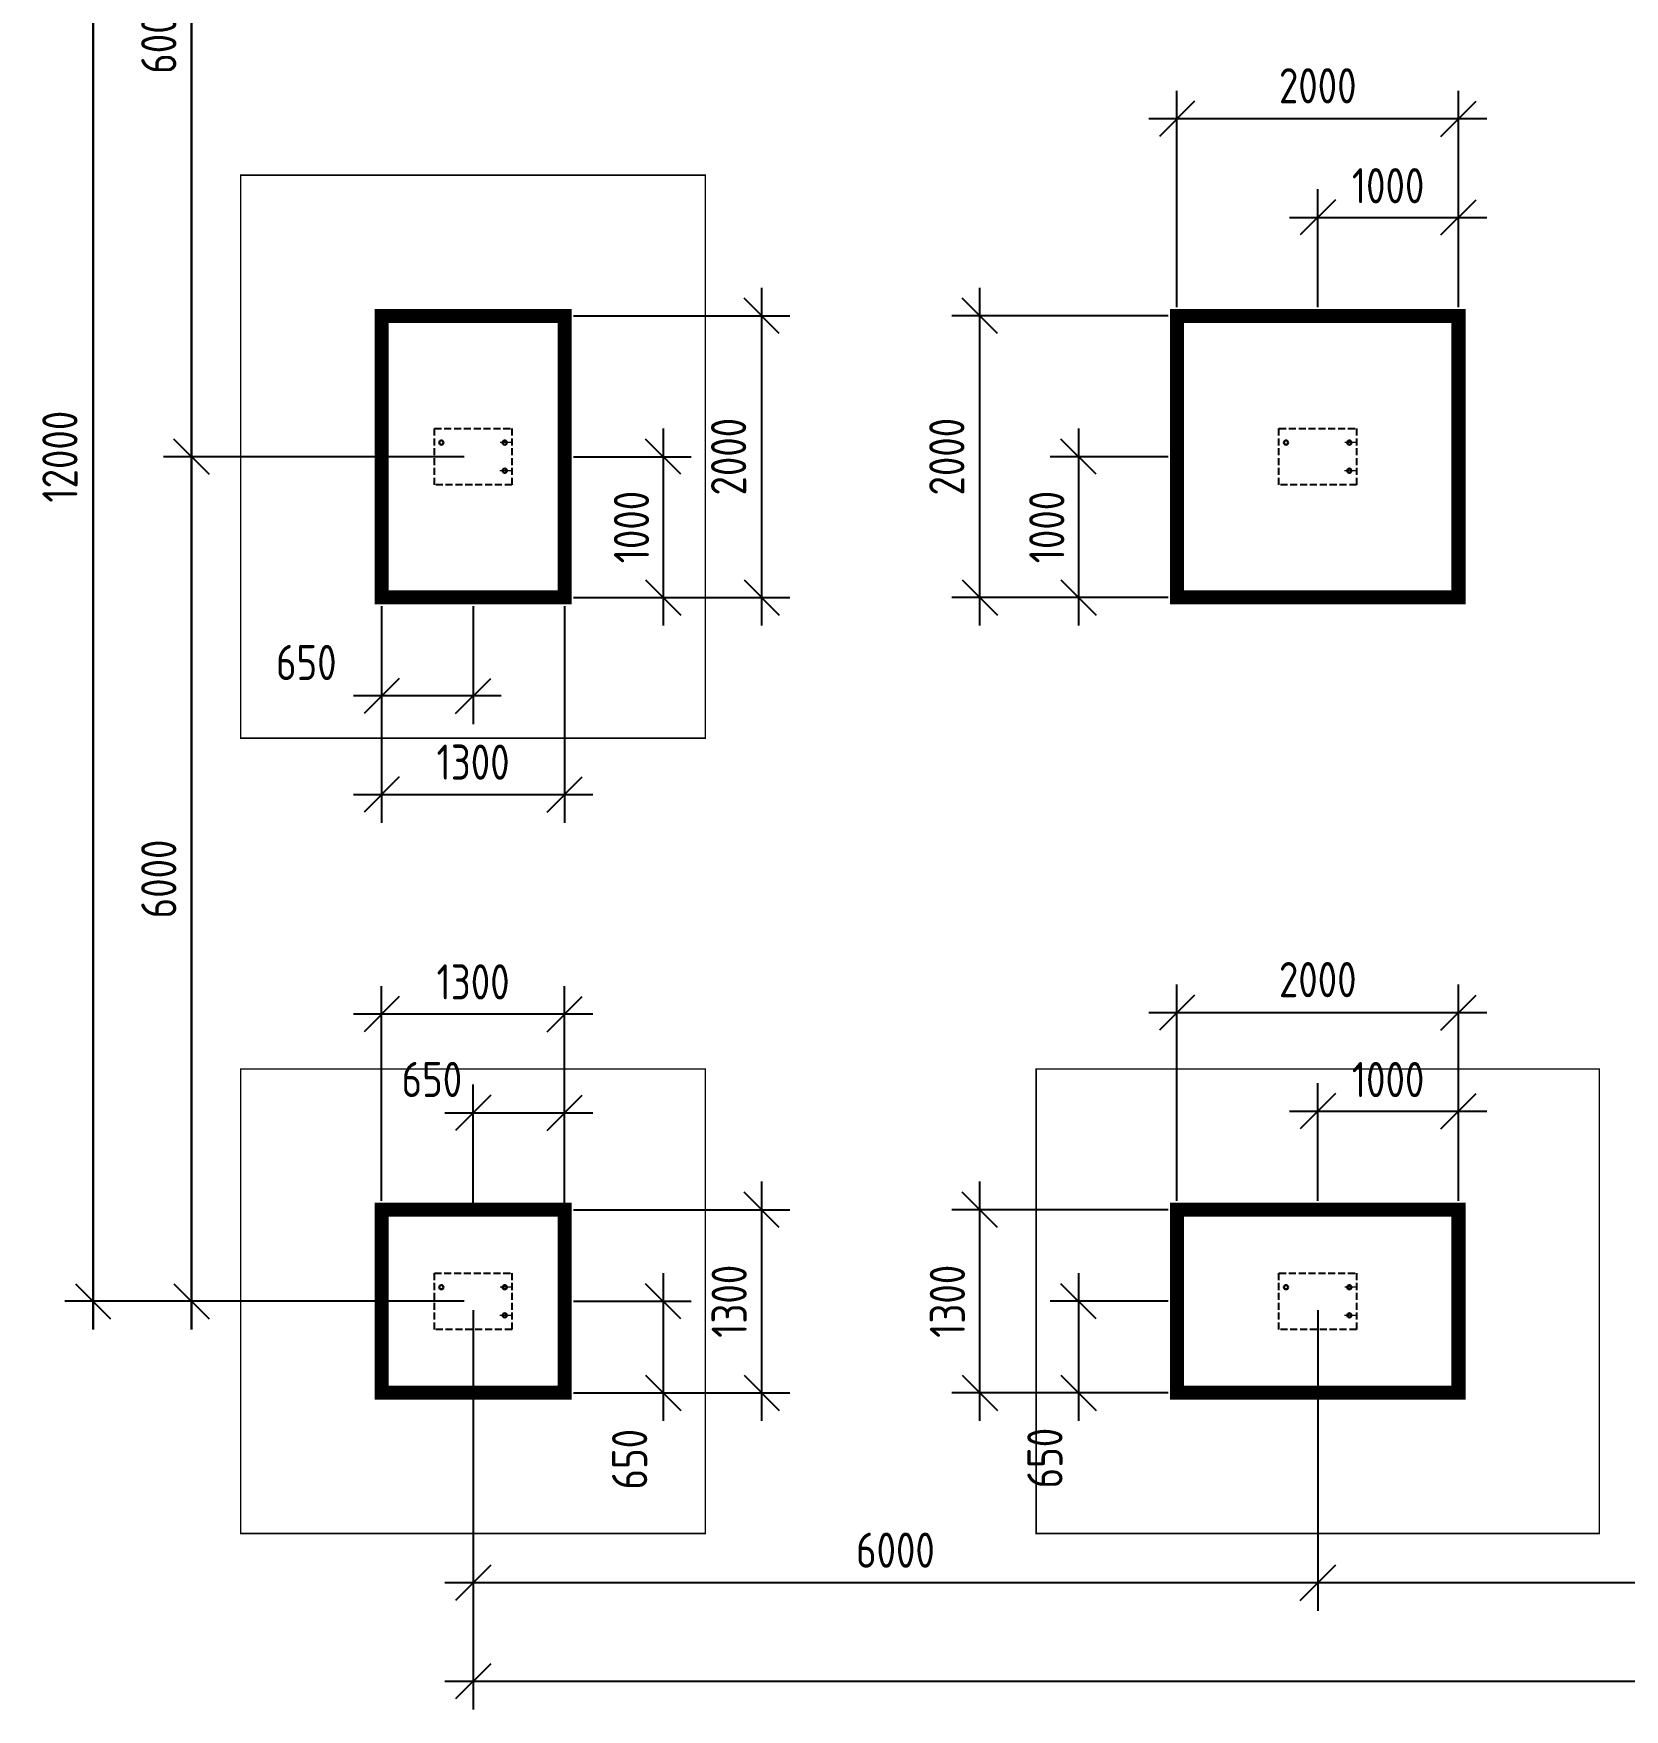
# Model space of a CAD drawing. Header units: inches. Extents: x -70075 to 28436, y 72758 to 118930.
# Drawn here: x -70075 to -58773, y 72758 to 84664 of the extents above; entities that cross this region are included whole.
import ezdxf

# ---------------------------------------------------------------- set-up
doc = ezdxf.new("R2010")
doc.units = ezdxf.units.IN
doc.header["$MEASUREMENT"] = 0
doc.linetypes.add('ГОСТ 2.303 4', pattern=[7, 5, -2, 0])
doc.linetypes.add('ГОСТ 2.303 6', pattern=[12, 8, -1.5, 1, -1.5])
doc.layers.add('Оси', color=151, linetype='Continuous', lineweight=18)
doc.styles.add('ГОСТ 2.304', font='CS_Gost2304.shx')
doc.dimstyles.new('СПДС', dxfattribs={"dimscale": 100, "dimtxt": 2.5, "dimasz": 2.5, "dimexe": 2, "dimexo": 0.625, "dimgap": 1, "dimtad": 1, "dimdec": 0, "dimtxsty": 'ГОСТ 2.304', "dimblk": 'OBLIQUE', "dimblk1": 'OBLIQUE', "dimblk2": 'OBLIQUE', "dimcen": 2.5, "dimdle": 2, "dimadec": 0, "dimazin": 2, "dimtfac": 0.75, "dimtdec": 4, "dimtmove": 1, "dimatfit": 3, "dimfxl": 1, "dimtfill": 1, "dimtolj": 1, "dimarcsym": 1})

# ---------------------------------------------------------------- blocks, each defined once
blk = doc.blocks.new('_Oblique')
at = {"color": 0, "linetype": 'ByBlock', "lineweight": -2}
blk.add_line((-0.5, -0.5), (0.5, 0.5), dxfattribs=at)
blk = doc.blocks.new('*D889')
at = {"color": 0, "lineweight": -2, "transparency": 16777216}
for p, q in [((-69652, 75458), (-69652, 87858)), ((-67015, 87658), (-69852, 87658)), ((-67015, 75658), (-69852, 75658))]:
    blk.add_line(p, q, dxfattribs=at)
at = {"layer": 'Defpoints', "color": 0, "transparency": 16777216}
for p in [(-69652, 87658), (-66952, 87658), (-66952, 75658)]:
    blk.add_point(p, dxfattribs=at)
at = {"color": 0, "lineweight": -2, "transparency": 16777216, "xscale": 250, "yscale": 250, "zscale": 250}
for p, rotation in [((-69652, 87658), 90), ((-69652, 75658), 270)]:
    blk.add_blockref('_Oblique', p, dxfattribs=dict(at, rotation=rotation))
at = {"color": 0, "lineweight": 25, "transparency": 16777216, "insert": (-69887, 81658), "char_height": 250, "attachment_point": 5, "rotation": 90, "style": 'ГОСТ 2.304', "bg_fill": 3, "box_fill_scale": 1.25, "bg_fill_color": 256, "bg_fill_true_color": 13158600, "bg_fill_transparency": 0}
blk.add_mtext('\\A1;12000', dxfattribs=at)
blk = doc.blocks.new('*D890')
at = {"color": 0, "lineweight": -2, "transparency": 16777216}
for p, q in [((-68952, 81458), (-68952, 87858)), ((-67015, 87658), (-69152, 87658)), ((-67015, 81658), (-69152, 81658))]:
    blk.add_line(p, q, dxfattribs=at)
at = {"layer": 'Defpoints', "color": 0, "transparency": 16777216}
for p in [(-68952, 87658), (-66952, 87658), (-66952, 81658)]:
    blk.add_point(p, dxfattribs=at)
at = {"color": 0, "lineweight": -2, "transparency": 16777216, "xscale": 250, "yscale": 250, "zscale": 250}
for p, rotation in [((-68952, 87658), 90), ((-68952, 81658), 270)]:
    blk.add_blockref('_Oblique', p, dxfattribs=dict(at, rotation=rotation))
at = {"color": 0, "lineweight": 25, "transparency": 16777216, "insert": (-69185, 84658), "char_height": 250, "attachment_point": 5, "rotation": 90, "style": 'ГОСТ 2.304', "bg_fill": 3, "box_fill_scale": 1.25, "bg_fill_color": 256, "bg_fill_true_color": 13158600, "bg_fill_transparency": 0}
blk.add_mtext('\\A1;6000', dxfattribs=at)
blk = doc.blocks.new('*D891')
at = {"color": 0, "lineweight": -2, "transparency": 16777216}
for p, q in [((-68952, 75458), (-68952, 81858)), ((-67015, 81658), (-69152, 81658)), ((-67015, 75658), (-69152, 75658))]:
    blk.add_line(p, q, dxfattribs=at)
at = {"layer": 'Defpoints', "color": 0, "transparency": 16777216}
for p in [(-68952, 81658), (-66952, 81658), (-66952, 75658)]:
    blk.add_point(p, dxfattribs=at)
at = {"color": 0, "lineweight": -2, "transparency": 16777216, "xscale": 250, "yscale": 250, "zscale": 250}
for p, rotation in [((-68952, 81658), 90), ((-68952, 75658), 270)]:
    blk.add_blockref('_Oblique', p, dxfattribs=dict(at, rotation=rotation))
at = {"color": 0, "lineweight": 25, "transparency": 16777216, "insert": (-69185, 78658), "char_height": 250, "attachment_point": 5, "rotation": 90, "style": 'ГОСТ 2.304', "bg_fill": 3, "box_fill_scale": 1.25, "bg_fill_color": 256, "bg_fill_true_color": 13158600, "bg_fill_transparency": 0}
blk.add_mtext('\\A1;6000', dxfattribs=at)
blk = doc.blocks.new('*D892')
at = {"color": 0, "lineweight": -2, "transparency": 16777216}
for p, q in [((-66952, 75596), (-66952, 72758)), ((-6952, 75596), (-6952, 72758)), ((-6752, 72958), (-67152, 72958))]:
    blk.add_line(p, q, dxfattribs=at)
at = {"layer": 'Defpoints', "color": 0, "transparency": 16777216}
for p in [(-66952, 75658), (-6952, 75658), (-66952, 72958)]:
    blk.add_point(p, dxfattribs=at)
at = {"color": 0, "lineweight": -2, "transparency": 16777216, "xscale": 250, "yscale": 250, "zscale": 250, "rotation": 180}
blk.add_blockref('_Oblique', (-66952, 72958), dxfattribs=at)
at = {"color": 0, "lineweight": -2, "transparency": 16777216, "xscale": 250, "yscale": 250, "zscale": 250}
blk.add_blockref('_Oblique', (-6952, 72958), dxfattribs=at)
at = {"color": 0, "lineweight": 25, "transparency": 16777216, "insert": (-36952, 73190), "char_height": 250, "attachment_point": 5, "style": 'ГОСТ 2.304', "bg_fill": 3, "box_fill_scale": 1.25, "bg_fill_color": 256, "bg_fill_true_color": 13158600, "bg_fill_transparency": 0}
blk.add_mtext('\\A1;60000', dxfattribs=at)
blk = doc.blocks.new('*D893')
at = {"color": 0, "lineweight": -2, "transparency": 16777216}
for p, q in [((-66952, 75596), (-66952, 73458)), ((-60952, 75596), (-60952, 73458)), ((-60752, 73658), (-67152, 73658))]:
    blk.add_line(p, q, dxfattribs=at)
at = {"layer": 'Defpoints', "color": 0, "transparency": 16777216}
for p in [(-66952, 75658), (-60952, 75658), (-66952, 73658)]:
    blk.add_point(p, dxfattribs=at)
at = {"color": 0, "lineweight": -2, "transparency": 16777216, "xscale": 250, "yscale": 250, "zscale": 250, "rotation": 180}
blk.add_blockref('_Oblique', (-66952, 73658), dxfattribs=at)
at = {"color": 0, "lineweight": -2, "transparency": 16777216, "xscale": 250, "yscale": 250, "zscale": 250}
blk.add_blockref('_Oblique', (-60952, 73658), dxfattribs=at)
at = {"color": 0, "lineweight": 25, "transparency": 16777216, "insert": (-63952, 73890), "char_height": 250, "attachment_point": 5, "style": 'ГОСТ 2.304', "bg_fill": 3, "box_fill_scale": 1.25, "bg_fill_color": 256, "bg_fill_true_color": 13158600, "bg_fill_transparency": 0}
blk.add_mtext('\\A1;6000', dxfattribs=at)
blk = doc.blocks.new('*D894')
at = {"color": 0, "lineweight": -2, "transparency": 16777216}
for p, q in [((-60952, 75596), (-60952, 73458)), ((-54952, 75596), (-54952, 73458)), ((-54752, 73658), (-61152, 73658))]:
    blk.add_line(p, q, dxfattribs=at)
at = {"layer": 'Defpoints', "color": 0, "transparency": 16777216}
for p in [(-60952, 75658), (-54952, 75658), (-60952, 73658)]:
    blk.add_point(p, dxfattribs=at)
at = {"color": 0, "lineweight": -2, "transparency": 16777216, "xscale": 250, "yscale": 250, "zscale": 250, "rotation": 180}
blk.add_blockref('_Oblique', (-60952, 73658), dxfattribs=at)
at = {"color": 0, "lineweight": -2, "transparency": 16777216, "xscale": 250, "yscale": 250, "zscale": 250}
blk.add_blockref('_Oblique', (-54952, 73658), dxfattribs=at)
at = {"color": 0, "lineweight": 25, "transparency": 16777216, "insert": (-57952, 73890), "char_height": 250, "attachment_point": 5, "style": 'ГОСТ 2.304', "bg_fill": 3, "box_fill_scale": 1.25, "bg_fill_color": 256, "bg_fill_true_color": 13158600, "bg_fill_transparency": 0}
blk.add_mtext('\\A1;6000', dxfattribs=at)
blk = doc.blocks.new('A$C7548783A')
at = {"linetype": 'ГОСТ 2.303 4', "ltscale": 10}
blk.add_lwpolyline([(-200, 275), (200, 275), (200, -275), (-200, -275)], close=True, dxfattribs=at)
at = {"lineweight": 30, "ltscale": 100}
for centre in [(100, 225), (-100, -225), (100, -225)]:
    blk.add_circle(centre, 15, dxfattribs=at)
at = {"layer": 'Оси', "linetype": 'ГОСТ 2.303 6', "ltscale": 10}
for p, q in [((-100, -271), (-100, -179)), ((100, -272), (100, -178))]:
    blk.add_line(p, q, dxfattribs=at)
blk = doc.blocks.new('*D923')
at = {"color": 0, "lineweight": -2, "transparency": 16777216}
for p, q in [((-69652, 87858), (-69652, 75458)), ((-67015, 87658), (-69852, 87658)), ((-67015, 75658), (-69852, 75658))]:
    blk.add_line(p, q, dxfattribs=at)
at = {"layer": 'Defpoints', "color": 0, "transparency": 16777216}
for p in [(-66952, 87658), (-69652, 75658), (-66952, 75658)]:
    blk.add_point(p, dxfattribs=at)
at = {"color": 0, "lineweight": -2, "transparency": 16777216, "xscale": 250, "yscale": 250, "zscale": 250}
for p, rotation in [((-69652, 87658), 90), ((-69652, 75658), 270)]:
    blk.add_blockref('_Oblique', p, dxfattribs=dict(at, rotation=rotation))
at = {"color": 0, "lineweight": 25, "transparency": 16777216, "insert": (-69887, 81658), "char_height": 250, "attachment_point": 5, "rotation": 90, "style": 'ГОСТ 2.304', "bg_fill": 3, "box_fill_scale": 1.25, "bg_fill_color": 256, "bg_fill_true_color": 13158600, "bg_fill_transparency": 0}
blk.add_mtext('\\A1;12000', dxfattribs=at)
blk = doc.blocks.new('*D924')
at = {"color": 0, "lineweight": -2, "transparency": 16777216}
for p, q in [((-68952, 81858), (-68952, 75458)), ((-67015, 81658), (-69152, 81658)), ((-67015, 75658), (-69152, 75658))]:
    blk.add_line(p, q, dxfattribs=at)
at = {"layer": 'Defpoints', "color": 0, "transparency": 16777216}
for p in [(-66952, 81658), (-68952, 75658), (-66952, 75658)]:
    blk.add_point(p, dxfattribs=at)
at = {"color": 0, "lineweight": -2, "transparency": 16777216, "xscale": 250, "yscale": 250, "zscale": 250}
for p, rotation in [((-68952, 81658), 90), ((-68952, 75658), 270)]:
    blk.add_blockref('_Oblique', p, dxfattribs=dict(at, rotation=rotation))
at = {"color": 0, "lineweight": 25, "transparency": 16777216, "insert": (-69185, 78658), "char_height": 250, "attachment_point": 5, "rotation": 90, "style": 'ГОСТ 2.304', "bg_fill": 3, "box_fill_scale": 1.25, "bg_fill_color": 256, "bg_fill_true_color": 13158600, "bg_fill_transparency": 0}
blk.add_mtext('\\A1;6000', dxfattribs=at)
blk = doc.blocks.new('*D925')
at = {"color": 0, "lineweight": -2, "transparency": 16777216}
for p, q in [((-68952, 87858), (-68952, 81458)), ((-67015, 87658), (-69152, 87658)), ((-67015, 81658), (-69152, 81658))]:
    blk.add_line(p, q, dxfattribs=at)
at = {"layer": 'Defpoints', "color": 0, "transparency": 16777216}
for p in [(-66952, 87658), (-68952, 81658), (-66952, 81658)]:
    blk.add_point(p, dxfattribs=at)
at = {"color": 0, "lineweight": -2, "transparency": 16777216, "xscale": 250, "yscale": 250, "zscale": 250}
for p, rotation in [((-68952, 87658), 90), ((-68952, 81658), 270)]:
    blk.add_blockref('_Oblique', p, dxfattribs=dict(at, rotation=rotation))
at = {"color": 0, "lineweight": 25, "transparency": 16777216, "insert": (-69185, 84658), "char_height": 250, "attachment_point": 5, "rotation": 90, "style": 'ГОСТ 2.304', "bg_fill": 3, "box_fill_scale": 1.25, "bg_fill_color": 256, "bg_fill_true_color": 13158600, "bg_fill_transparency": 0}
blk.add_mtext('\\A1;6000', dxfattribs=at)
blk = doc.blocks.new('*D926')
at = {"color": 0, "lineweight": -2, "transparency": 16777216}
for p, q in [((-66952, 75596), (-66952, 72758)), ((-6952, 75596), (-6952, 72758)), ((-6752, 72958), (-67152, 72958))]:
    blk.add_line(p, q, dxfattribs=at)
at = {"layer": 'Defpoints', "color": 0, "transparency": 16777216}
for p in [(-66952, 75658), (-6952, 75658), (-66952, 72958)]:
    blk.add_point(p, dxfattribs=at)
at = {"color": 0, "lineweight": -2, "transparency": 16777216, "xscale": 250, "yscale": 250, "zscale": 250, "rotation": 180}
blk.add_blockref('_Oblique', (-66952, 72958), dxfattribs=at)
at = {"color": 0, "lineweight": -2, "transparency": 16777216, "xscale": 250, "yscale": 250, "zscale": 250}
blk.add_blockref('_Oblique', (-6952, 72958), dxfattribs=at)
at = {"color": 0, "lineweight": 25, "transparency": 16777216, "insert": (-36952, 73190), "char_height": 250, "attachment_point": 5, "style": 'ГОСТ 2.304', "bg_fill": 3, "box_fill_scale": 1.25, "bg_fill_color": 256, "bg_fill_true_color": 13158600, "bg_fill_transparency": 0}
blk.add_mtext('\\A1;60000', dxfattribs=at)
blk = doc.blocks.new('*D927')
at = {"color": 0, "lineweight": -2, "transparency": 16777216}
for p, q in [((-66952, 75596), (-66952, 73458)), ((-60952, 75596), (-60952, 73458)), ((-60752, 73658), (-67152, 73658))]:
    blk.add_line(p, q, dxfattribs=at)
at = {"layer": 'Defpoints', "color": 0, "transparency": 16777216}
for p in [(-66952, 75658), (-60952, 75658), (-66952, 73658)]:
    blk.add_point(p, dxfattribs=at)
at = {"color": 0, "lineweight": -2, "transparency": 16777216, "xscale": 250, "yscale": 250, "zscale": 250, "rotation": 180}
blk.add_blockref('_Oblique', (-66952, 73658), dxfattribs=at)
at = {"color": 0, "lineweight": -2, "transparency": 16777216, "xscale": 250, "yscale": 250, "zscale": 250}
blk.add_blockref('_Oblique', (-60952, 73658), dxfattribs=at)
at = {"color": 0, "lineweight": 25, "transparency": 16777216, "insert": (-63952, 73890), "char_height": 250, "attachment_point": 5, "style": 'ГОСТ 2.304', "bg_fill": 3, "box_fill_scale": 1.25, "bg_fill_color": 256, "bg_fill_true_color": 13158600, "bg_fill_transparency": 0}
blk.add_mtext('\\A1;6000', dxfattribs=at)
blk = doc.blocks.new('*D928')
at = {"color": 0, "lineweight": -2, "transparency": 16777216}
for p, q in [((-60952, 75596), (-60952, 73458)), ((-54952, 75596), (-54952, 73458)), ((-54752, 73658), (-61152, 73658))]:
    blk.add_line(p, q, dxfattribs=at)
at = {"layer": 'Defpoints', "color": 0, "transparency": 16777216}
for p in [(-60952, 75658), (-54952, 75658), (-60952, 73658)]:
    blk.add_point(p, dxfattribs=at)
at = {"color": 0, "lineweight": -2, "transparency": 16777216, "xscale": 250, "yscale": 250, "zscale": 250, "rotation": 180}
blk.add_blockref('_Oblique', (-60952, 73658), dxfattribs=at)
at = {"color": 0, "lineweight": -2, "transparency": 16777216, "xscale": 250, "yscale": 250, "zscale": 250}
blk.add_blockref('_Oblique', (-54952, 73658), dxfattribs=at)
at = {"color": 0, "lineweight": 25, "transparency": 16777216, "insert": (-57952, 73890), "char_height": 250, "attachment_point": 5, "style": 'ГОСТ 2.304', "bg_fill": 3, "box_fill_scale": 1.25, "bg_fill_color": 256, "bg_fill_true_color": 13158600, "bg_fill_transparency": 0}
blk.add_mtext('\\A1;6000', dxfattribs=at)
blk = doc.blocks.new('*D947')
at = {"color": 0, "lineweight": -2, "transparency": 16777216}
for p, q in [((-60952, 76371), (-60952, 77208)), ((-59952, 76371), (-59952, 77208)), ((-61152, 77008), (-59752, 77008))]:
    blk.add_line(p, q, dxfattribs=at)
at = {"layer": 'Defpoints', "color": 0, "transparency": 16777216}
for p in [(-59952, 77008), (-60952, 76308), (-59952, 76308)]:
    blk.add_point(p, dxfattribs=at)
at = {"color": 0, "lineweight": -2, "transparency": 16777216, "xscale": 250, "yscale": 250, "zscale": 250, "rotation": 180}
blk.add_blockref('_Oblique', (-60952, 77008), dxfattribs=at)
at = {"color": 0, "lineweight": -2, "transparency": 16777216, "xscale": 250, "yscale": 250, "zscale": 250}
blk.add_blockref('_Oblique', (-59952, 77008), dxfattribs=at)
at = {"color": 0, "transparency": 16777216, "insert": (-60452, 77233), "char_height": 250, "attachment_point": 5, "style": 'ГОСТ 2.304', "bg_fill": 3, "box_fill_scale": 1.25, "bg_fill_color": 256, "bg_fill_true_color": 13158600, "bg_fill_transparency": 0}
blk.add_mtext('\\A1;1000', dxfattribs=at)
blk = doc.blocks.new('*D948')
at = {"color": 0, "lineweight": -2, "transparency": 16777216}
for p, q in [((-61952, 76371), (-61952, 77908)), ((-59952, 76371), (-59952, 77908)), ((-59752, 77708), (-62152, 77708))]:
    blk.add_line(p, q, dxfattribs=at)
at = {"layer": 'Defpoints', "color": 0, "transparency": 16777216}
for p in [(-61952, 77708), (-61952, 76308), (-59952, 76308)]:
    blk.add_point(p, dxfattribs=at)
at = {"color": 0, "lineweight": -2, "transparency": 16777216, "xscale": 250, "yscale": 250, "zscale": 250, "rotation": 180}
blk.add_blockref('_Oblique', (-61952, 77708), dxfattribs=at)
at = {"color": 0, "lineweight": -2, "transparency": 16777216, "xscale": 250, "yscale": 250, "zscale": 250}
blk.add_blockref('_Oblique', (-59952, 77708), dxfattribs=at)
at = {"color": 0, "transparency": 16777216, "insert": (-60952, 77943), "char_height": 250, "attachment_point": 5, "style": 'ГОСТ 2.304', "bg_fill": 3, "box_fill_scale": 1.25, "bg_fill_color": 256, "bg_fill_true_color": 13158600, "bg_fill_transparency": 0}
blk.add_mtext('\\A1;2000', dxfattribs=at)
blk = doc.blocks.new('*D950')
at = {"color": 0, "lineweight": -2, "transparency": 16777216}
for p, q in [((-62652, 75858), (-62652, 74808)), ((-62015, 75658), (-62852, 75658)), ((-62015, 75008), (-62852, 75008))]:
    blk.add_line(p, q, dxfattribs=at)
at = {"layer": 'Defpoints', "color": 0, "transparency": 16777216}
for p in [(-61952, 75658), (-62652, 75008), (-61952, 75008)]:
    blk.add_point(p, dxfattribs=at)
at = {"color": 0, "lineweight": -2, "transparency": 16777216, "xscale": 250, "yscale": 250, "zscale": 250}
for p, rotation in [((-62652, 75658), 90), ((-62652, 75008), 270)]:
    blk.add_blockref('_Oblique', p, dxfattribs=dict(at, rotation=rotation))
at = {"color": 0, "transparency": 16777216, "insert": (-62890, 74544), "char_height": 250, "attachment_point": 5, "rotation": 90, "style": 'ГОСТ 2.304', "bg_fill": 3, "box_fill_scale": 1.25, "bg_fill_color": 256, "bg_fill_true_color": 13158600, "bg_fill_transparency": 0}
blk.add_mtext('\\A1;650', dxfattribs=at)
blk = doc.blocks.new('*D951')
at = {"color": 0, "lineweight": -2, "transparency": 16777216}
for p, q in [((-63352, 74808), (-63352, 76508)), ((-62015, 76308), (-63552, 76308)), ((-62015, 75008), (-63552, 75008))]:
    blk.add_line(p, q, dxfattribs=at)
at = {"layer": 'Defpoints', "color": 0, "transparency": 16777216}
for p in [(-63352, 76308), (-61952, 76308), (-61952, 75008)]:
    blk.add_point(p, dxfattribs=at)
at = {"color": 0, "lineweight": -2, "transparency": 16777216, "xscale": 250, "yscale": 250, "zscale": 250}
for p, rotation in [((-63352, 76308), 90), ((-63352, 75008), 270)]:
    blk.add_blockref('_Oblique', p, dxfattribs=dict(at, rotation=rotation))
at = {"color": 0, "transparency": 16777216, "insert": (-63583, 75658), "char_height": 250, "attachment_point": 5, "rotation": 90, "style": 'ГОСТ 2.304', "bg_fill": 3, "box_fill_scale": 1.25, "bg_fill_color": 256, "bg_fill_true_color": 13158600, "bg_fill_transparency": 0}
blk.add_mtext('\\A1;1300', dxfattribs=at)
blk = doc.blocks.new('*D985')
at = {"color": 0, "lineweight": -2, "transparency": 16777216}
for p, q in [((-60952, 82721), (-60952, 83558)), ((-59952, 82721), (-59952, 83558)), ((-61152, 83358), (-59752, 83358))]:
    blk.add_line(p, q, dxfattribs=at)
at = {"layer": 'Defpoints', "color": 0, "transparency": 16777216}
for p in [(-59952, 83358), (-60952, 82658), (-59952, 82658)]:
    blk.add_point(p, dxfattribs=at)
at = {"color": 0, "lineweight": -2, "transparency": 16777216, "xscale": 250, "yscale": 250, "zscale": 250, "rotation": 180}
blk.add_blockref('_Oblique', (-60952, 83358), dxfattribs=at)
at = {"color": 0, "lineweight": -2, "transparency": 16777216, "xscale": 250, "yscale": 250, "zscale": 250}
blk.add_blockref('_Oblique', (-59952, 83358), dxfattribs=at)
at = {"color": 0, "transparency": 16777216, "insert": (-60452, 83583), "char_height": 250, "attachment_point": 5, "style": 'ГОСТ 2.304', "bg_fill": 3, "box_fill_scale": 1.25, "bg_fill_color": 256, "bg_fill_true_color": 13158600, "bg_fill_transparency": 0}
blk.add_mtext('\\A1;1000', dxfattribs=at)
blk = doc.blocks.new('*D986')
at = {"color": 0, "lineweight": -2, "transparency": 16777216}
for p, q in [((-61952, 82721), (-61952, 84258)), ((-59952, 82721), (-59952, 84258)), ((-59752, 84058), (-62152, 84058))]:
    blk.add_line(p, q, dxfattribs=at)
at = {"layer": 'Defpoints', "color": 0, "transparency": 16777216}
for p in [(-61952, 84058), (-61952, 82658), (-59952, 82658)]:
    blk.add_point(p, dxfattribs=at)
at = {"color": 0, "lineweight": -2, "transparency": 16777216, "xscale": 250, "yscale": 250, "zscale": 250, "rotation": 180}
blk.add_blockref('_Oblique', (-61952, 84058), dxfattribs=at)
at = {"color": 0, "lineweight": -2, "transparency": 16777216, "xscale": 250, "yscale": 250, "zscale": 250}
blk.add_blockref('_Oblique', (-59952, 84058), dxfattribs=at)
at = {"color": 0, "transparency": 16777216, "insert": (-60952, 84293), "char_height": 250, "attachment_point": 5, "style": 'ГОСТ 2.304', "bg_fill": 3, "box_fill_scale": 1.25, "bg_fill_color": 256, "bg_fill_true_color": 13158600, "bg_fill_transparency": 0}
blk.add_mtext('\\A1;2000', dxfattribs=at)
blk = doc.blocks.new('*D988')
at = {"color": 0, "lineweight": -2, "transparency": 16777216}
for p, q in [((-62652, 81858), (-62652, 80458)), ((-62015, 81658), (-62852, 81658)), ((-62015, 80658), (-62852, 80658))]:
    blk.add_line(p, q, dxfattribs=at)
at = {"layer": 'Defpoints', "color": 0, "transparency": 16777216}
for p in [(-61952, 81658), (-62652, 80658), (-61952, 80658)]:
    blk.add_point(p, dxfattribs=at)
at = {"color": 0, "lineweight": -2, "transparency": 16777216, "xscale": 250, "yscale": 250, "zscale": 250}
for p, rotation in [((-62652, 81658), 90), ((-62652, 80658), 270)]:
    blk.add_blockref('_Oblique', p, dxfattribs=dict(at, rotation=rotation))
at = {"color": 0, "transparency": 16777216, "insert": (-62877, 81158), "char_height": 250, "attachment_point": 5, "rotation": 90, "style": 'ГОСТ 2.304', "bg_fill": 3, "box_fill_scale": 1.25, "bg_fill_color": 256, "bg_fill_true_color": 13158600, "bg_fill_transparency": 0}
blk.add_mtext('\\A1;1000', dxfattribs=at)
blk = doc.blocks.new('*D989')
at = {"color": 0, "lineweight": -2, "transparency": 16777216}
for p, q in [((-63352, 80458), (-63352, 82858)), ((-62015, 82658), (-63552, 82658)), ((-62015, 80658), (-63552, 80658))]:
    blk.add_line(p, q, dxfattribs=at)
at = {"layer": 'Defpoints', "color": 0, "transparency": 16777216}
for p in [(-63352, 82658), (-61952, 82658), (-61952, 80658)]:
    blk.add_point(p, dxfattribs=at)
at = {"color": 0, "lineweight": -2, "transparency": 16777216, "xscale": 250, "yscale": 250, "zscale": 250}
for p, rotation in [((-63352, 82658), 90), ((-63352, 80658), 270)]:
    blk.add_blockref('_Oblique', p, dxfattribs=dict(at, rotation=rotation))
at = {"color": 0, "transparency": 16777216, "insert": (-63587, 81658), "char_height": 250, "attachment_point": 5, "rotation": 90, "style": 'ГОСТ 2.304', "bg_fill": 3, "box_fill_scale": 1.25, "bg_fill_color": 256, "bg_fill_true_color": 13158600, "bg_fill_transparency": 0}
blk.add_mtext('\\A1;2000', dxfattribs=at)
blk = doc.blocks.new('*D1135')
at = {"color": 0, "lineweight": -2, "transparency": 16777216}
for p, q in [((-66952, 76359), (-66952, 77197)), ((-66302, 76359), (-66302, 77197)), ((-67152, 76997), (-66102, 76997))]:
    blk.add_line(p, q, dxfattribs=at)
at = {"layer": 'Defpoints', "color": 0, "transparency": 16777216}
for p in [(-66302, 76997), (-66952, 76297), (-66302, 76297)]:
    blk.add_point(p, dxfattribs=at)
at = {"color": 0, "lineweight": -2, "transparency": 16777216, "xscale": 250, "yscale": 250, "zscale": 250}
blk.add_blockref('_Oblique', (-66302, 76997), dxfattribs=at)
at = {"color": 0, "transparency": 16777216, "insert": (-67245, 77234), "char_height": 250, "attachment_point": 5, "style": 'ГОСТ 2.304', "bg_fill": 3, "box_fill_scale": 1.25, "bg_fill_color": 256, "bg_fill_true_color": 13158600, "bg_fill_transparency": 0}
blk.add_mtext('\\A1;650', dxfattribs=at)
at = {"color": 0, "lineweight": -2, "transparency": 16777216, "xscale": 250, "yscale": 250, "zscale": 250, "rotation": 180}
blk.add_blockref('_Oblique', (-66952, 76997), dxfattribs=at)
blk = doc.blocks.new('*D1136')
at = {"color": 0, "lineweight": -2, "transparency": 16777216}
for p, q in [((-67602, 76371), (-67602, 77897)), ((-66302, 76359), (-66302, 77897)), ((-66102, 77697), (-67802, 77697))]:
    blk.add_line(p, q, dxfattribs=at)
at = {"layer": 'Defpoints', "color": 0, "transparency": 16777216}
for p in [(-67602, 77697), (-67602, 76308), (-66302, 76297)]:
    blk.add_point(p, dxfattribs=at)
at = {"color": 0, "lineweight": -2, "transparency": 16777216, "xscale": 250, "yscale": 250, "zscale": 250, "rotation": 180}
blk.add_blockref('_Oblique', (-67602, 77697), dxfattribs=at)
at = {"color": 0, "lineweight": -2, "transparency": 16777216, "xscale": 250, "yscale": 250, "zscale": 250}
blk.add_blockref('_Oblique', (-66302, 77697), dxfattribs=at)
at = {"color": 0, "transparency": 16777216, "insert": (-66952, 77927), "char_height": 250, "attachment_point": 5, "style": 'ГОСТ 2.304', "bg_fill": 3, "box_fill_scale": 1.25, "bg_fill_color": 256, "bg_fill_true_color": 13158600, "bg_fill_transparency": 0}
blk.add_mtext('\\A1;1300', dxfattribs=at)
blk = doc.blocks.new('*D1139')
at = {"color": 0, "lineweight": -2, "transparency": 16777216}
for p, q in [((-65602, 75858), (-65602, 74808)), ((-66240, 75658), (-65402, 75658)), ((-66240, 75008), (-65402, 75008))]:
    blk.add_line(p, q, dxfattribs=at)
at = {"layer": 'Defpoints', "color": 0, "transparency": 16777216}
for p in [(-66302, 75658), (-66302, 75008), (-65602, 75008)]:
    blk.add_point(p, dxfattribs=at)
at = {"color": 0, "lineweight": -2, "transparency": 16777216, "xscale": 250, "yscale": 250, "zscale": 250}
for p, rotation in [((-65602, 75658), 90), ((-65602, 75008), 270)]:
    blk.add_blockref('_Oblique', p, dxfattribs=dict(at, rotation=rotation))
at = {"color": 0, "transparency": 16777216, "insert": (-65840, 74536), "char_height": 250, "attachment_point": 5, "rotation": 90, "style": 'ГОСТ 2.304', "bg_fill": 3, "box_fill_scale": 1.25, "bg_fill_color": 256, "bg_fill_true_color": 13158600, "bg_fill_transparency": 0}
blk.add_mtext('\\A1;650', dxfattribs=at)
blk = doc.blocks.new('*D1140')
at = {"color": 0, "lineweight": -2, "transparency": 16777216}
for p, q in [((-64902, 74808), (-64902, 76508)), ((-66240, 76308), (-64702, 76308)), ((-66240, 75008), (-64702, 75008))]:
    blk.add_line(p, q, dxfattribs=at)
at = {"layer": 'Defpoints', "color": 0, "transparency": 16777216}
for p in [(-66302, 76308), (-64902, 76308), (-66302, 75008)]:
    blk.add_point(p, dxfattribs=at)
at = {"color": 0, "lineweight": -2, "transparency": 16777216, "xscale": 250, "yscale": 250, "zscale": 250}
for p, rotation in [((-64902, 76308), 90), ((-64902, 75008), 270)]:
    blk.add_blockref('_Oblique', p, dxfattribs=dict(at, rotation=rotation))
at = {"color": 0, "transparency": 16777216, "insert": (-65133, 75658), "char_height": 250, "attachment_point": 5, "rotation": 90, "style": 'ГОСТ 2.304', "bg_fill": 3, "box_fill_scale": 1.25, "bg_fill_color": 256, "bg_fill_true_color": 13158600, "bg_fill_transparency": 0}
blk.add_mtext('\\A1;1300', dxfattribs=at)
blk = doc.blocks.new('*D1280')
at = {"color": 0, "lineweight": -2, "transparency": 16777216}
for p, q in [((-65602, 81858), (-65602, 80458)), ((-66240, 81658), (-65402, 81658)), ((-66240, 80658), (-65402, 80658))]:
    blk.add_line(p, q, dxfattribs=at)
at = {"layer": 'Defpoints', "color": 0, "transparency": 16777216}
for p in [(-66302, 81658), (-66302, 80658), (-65602, 80658)]:
    blk.add_point(p, dxfattribs=at)
at = {"color": 0, "lineweight": -2, "transparency": 16777216, "xscale": 250, "yscale": 250, "zscale": 250}
for p, rotation in [((-65602, 81658), 90), ((-65602, 80658), 270)]:
    blk.add_blockref('_Oblique', p, dxfattribs=dict(at, rotation=rotation))
at = {"color": 0, "transparency": 16777216, "insert": (-65827, 81158), "char_height": 250, "attachment_point": 5, "rotation": 90, "style": 'ГОСТ 2.304', "bg_fill": 3, "box_fill_scale": 1.25, "bg_fill_color": 256, "bg_fill_true_color": 13158600, "bg_fill_transparency": 0}
blk.add_mtext('\\A1;1000', dxfattribs=at)
blk = doc.blocks.new('*D1281')
at = {"color": 0, "lineweight": -2, "transparency": 16777216}
for p, q in [((-64902, 80458), (-64902, 82858)), ((-66240, 82658), (-64702, 82658)), ((-66240, 80658), (-64702, 80658))]:
    blk.add_line(p, q, dxfattribs=at)
at = {"layer": 'Defpoints', "color": 0, "transparency": 16777216}
for p in [(-66302, 82658), (-64902, 82658), (-66302, 80658)]:
    blk.add_point(p, dxfattribs=at)
at = {"color": 0, "lineweight": -2, "transparency": 16777216, "xscale": 250, "yscale": 250, "zscale": 250}
for p, rotation in [((-64902, 82658), 90), ((-64902, 80658), 270)]:
    blk.add_blockref('_Oblique', p, dxfattribs=dict(at, rotation=rotation))
at = {"color": 0, "transparency": 16777216, "insert": (-65137, 81658), "char_height": 250, "attachment_point": 5, "rotation": 90, "style": 'ГОСТ 2.304', "bg_fill": 3, "box_fill_scale": 1.25, "bg_fill_color": 256, "bg_fill_true_color": 13158600, "bg_fill_transparency": 0}
blk.add_mtext('\\A1;2000', dxfattribs=at)
blk = doc.blocks.new('*D1282')
at = {"color": 0, "lineweight": -2, "transparency": 16777216}
for p, q in [((-67602, 80596), (-67602, 79758)), ((-66952, 80596), (-66952, 79758)), ((-66752, 79958), (-67802, 79958))]:
    blk.add_line(p, q, dxfattribs=at)
at = {"layer": 'Defpoints', "color": 0, "transparency": 16777216}
for p in [(-67602, 80658), (-66952, 80658), (-67602, 79958)]:
    blk.add_point(p, dxfattribs=at)
at = {"color": 0, "lineweight": -2, "transparency": 16777216, "xscale": 250, "yscale": 250, "zscale": 250, "rotation": 180}
blk.add_blockref('_Oblique', (-67602, 79958), dxfattribs=at)
at = {"color": 0, "lineweight": -2, "transparency": 16777216, "xscale": 250, "yscale": 250, "zscale": 250}
blk.add_blockref('_Oblique', (-66952, 79958), dxfattribs=at)
at = {"color": 0, "transparency": 16777216, "insert": (-68137, 80196), "char_height": 250, "attachment_point": 5, "style": 'ГОСТ 2.304', "bg_fill": 3, "box_fill_scale": 1.25, "bg_fill_color": 256, "bg_fill_true_color": 13158600, "bg_fill_transparency": 0}
blk.add_mtext('\\A1;650', dxfattribs=at)
blk = doc.blocks.new('*D1283')
at = {"color": 0, "lineweight": -2, "transparency": 16777216}
for p, q in [((-67602, 80596), (-67602, 79058)), ((-66302, 80596), (-66302, 79058)), ((-67802, 79258), (-66102, 79258))]:
    blk.add_line(p, q, dxfattribs=at)
at = {"layer": 'Defpoints', "color": 0, "transparency": 16777216}
for p in [(-67602, 80658), (-66302, 80658), (-66302, 79258)]:
    blk.add_point(p, dxfattribs=at)
at = {"color": 0, "lineweight": -2, "transparency": 16777216, "xscale": 250, "yscale": 250, "zscale": 250, "rotation": 180}
blk.add_blockref('_Oblique', (-67602, 79258), dxfattribs=at)
at = {"color": 0, "lineweight": -2, "transparency": 16777216, "xscale": 250, "yscale": 250, "zscale": 250}
blk.add_blockref('_Oblique', (-66302, 79258), dxfattribs=at)
at = {"color": 0, "transparency": 16777216, "insert": (-66952, 79488), "char_height": 250, "attachment_point": 5, "style": 'ГОСТ 2.304', "bg_fill": 3, "box_fill_scale": 1.25, "bg_fill_color": 256, "bg_fill_true_color": 13158600, "bg_fill_transparency": 0}
blk.add_mtext('\\A1;1300', dxfattribs=at)

msp = doc.modelspace()

# ---------------------------------------------------------------- linework, layer by layer
at = {"color": 5, "ltscale": 100, "const_width": 100}
msp.add_lwpolyline([(-61952.4, 80658.1), (-61952.4, 82658.1), (-59952.4, 82658.1), (-59952.4, 80658.1)], close=True, dxfattribs=at)

# ---------------------------------------------------------------- block references
at = {"ltscale": 100, "rotation": 90}
msp.add_blockref('A$C7548783A', (-60952.4, 81658.1), dxfattribs=at)

# ---------------------------------------------------------------- dimensions: what is measured, and where the dimension line sits
at = {"lineweight": 25}
dim = msp.add_linear_dim(base=(-69652.4, 87658.1), p1=(-66952.4, 75658.1), p2=(-66952.4, 87658.1), angle=90, dimstyle='СПДС', dxfattribs=at)
dim.commit()
dim.dimension.update_dxf_attribs({"geometry": '*D889', "text_midpoint": (-69887.1, 81658.1)})

# ---------------------------------------------------------------- next in the draw order: dimensions: what is measured, and where the dimension line sits
dim = msp.add_linear_dim(base=(-68952.4, 87658.1), p1=(-66952.4, 81658.1), p2=(-66952.4, 87658.1), angle=90, dimstyle='СПДС', dxfattribs=at)
dim.commit()
dim.dimension.update_dxf_attribs({"geometry": '*D890', "text_midpoint": (-69184.7, 84658.1)})
dim = msp.add_linear_dim(base=(-59952.4, 83358.1), p1=(-60952.4, 82658.1), p2=(-59952.4, 82658.1), dimstyle='СПДС', override={"dimtmove": 1})
dim.commit()
dim.dimension.update_dxf_attribs({"geometry": '*D985', "text_midpoint": (-60452.4, 83583.1)})
dim = msp.add_linear_dim(base=(-62652.4, 80658.1), p1=(-61952.4, 81658.1), p2=(-61952.4, 80658.1), angle=90, dimstyle='СПДС', override={"dimtmove": 1})
dim.commit()
dim.dimension.update_dxf_attribs({"geometry": '*D988', "text_midpoint": (-62877.4, 81158.1)})

# ---------------------------------------------------------------- next in the draw order: dimensions: what is measured, and where the dimension line sits
dim = msp.add_linear_dim(base=(-61952.4, 84058.1), p1=(-59952.4, 82658.1), p2=(-61952.4, 82658.1), dimstyle='СПДС')
dim.commit()
dim.dimension.update_dxf_attribs({"geometry": '*D986', "text_midpoint": (-60952.4, 84292.8)})
dim = msp.add_linear_dim(base=(-68952.4, 81658.1), p1=(-66952.4, 75658.1), p2=(-66952.4, 81658.1), angle=90, dimstyle='СПДС', dxfattribs=at)
dim.commit()
dim.dimension.update_dxf_attribs({"geometry": '*D891', "text_midpoint": (-69184.7, 78658.1)})

# ---------------------------------------------------------------- next in the draw order: linework, layer by layer
at = {"color": 1, "ltscale": 100, "const_width": 100}
msp.add_lwpolyline([(-67602.4, 82658.1), (-66302.4, 82658.1), (-66302.4, 80658.1), (-67602.4, 80658.1)], close=True, dxfattribs=at)

# ---------------------------------------------------------------- next in the draw order: block references
at = {"ltscale": 100, "rotation": 90}
msp.add_blockref('A$C7548783A', (-66952.4, 81658.1), dxfattribs=at)

# ---------------------------------------------------------------- next in the draw order: dimensions: what is measured, and where the dimension line sits
dim = msp.add_linear_dim(base=(-63352.4, 82658.1), p1=(-61952.4, 80658.1), p2=(-61952.4, 82658.1), angle=90, dimstyle='СПДС')
dim.commit()
dim.dimension.update_dxf_attribs({"geometry": '*D989', "text_midpoint": (-63587.1, 81658.1)})
at = {"lineweight": 25}
dim = msp.add_linear_dim(base=(-66952.4, 72958.1), p1=(-6952.4, 75658.1), p2=(-66952.4, 75658.1), dimstyle='СПДС', dxfattribs=at)
dim.commit()
dim.dimension.update_dxf_attribs({"geometry": '*D892', "text_midpoint": (-36952.4, 73190.4)})

# ---------------------------------------------------------------- next in the draw order: dimensions: what is measured, and where the dimension line sits
dim = msp.add_linear_dim(base=(-65602.4, 80658.1), p1=(-66302.4, 81658.1), p2=(-66302.4, 80658.1), angle=90, dimstyle='СПДС', override={"dimtmove": 1})
dim.commit()
dim.dimension.update_dxf_attribs({"geometry": '*D1280', "text_midpoint": (-65827.4, 81158.1)})
dim = msp.add_linear_dim(base=(-66952.4, 73658.1), p1=(-60952.4, 75658.1), p2=(-66952.4, 75658.1), dimstyle='СПДС', dxfattribs=at)
dim.commit()
dim.dimension.update_dxf_attribs({"geometry": '*D893', "text_midpoint": (-63952.4, 73890.4)})

# ---------------------------------------------------------------- next in the draw order: linework, layer by layer
at = {"color": 4, "ltscale": 100, "const_width": 100}
msp.add_lwpolyline([(-66302.4, 75008.1), (-67602.4, 75008.1), (-67602.4, 76308.1), (-66302.4, 76308.1)], close=True, dxfattribs=at)

# ---------------------------------------------------------------- next in the draw order: block references
at = {"ltscale": 100, "rotation": 90}
msp.add_blockref('A$C7548783A', (-66952.4, 75658.1), dxfattribs=at)

# ---------------------------------------------------------------- next in the draw order: dimensions: what is measured, and where the dimension line sits
dim = msp.add_linear_dim(base=(-64902.4, 82658.1), p1=(-66302.4, 80658.1), p2=(-66302.4, 82658.1), angle=90, dimstyle='СПДС')
dim.commit()
dim.dimension.update_dxf_attribs({"geometry": '*D1281', "text_midpoint": (-65137.1, 81658.1)})
at = {"lineweight": 25}
dim = msp.add_linear_dim(base=(-60952.4, 73658.1), p1=(-54952.4, 75658.1), p2=(-60952.4, 75658.1), dimstyle='СПДС', dxfattribs=at)
dim.commit()
dim.dimension.update_dxf_attribs({"geometry": '*D894', "text_midpoint": (-57952.4, 73890.4)})

# ---------------------------------------------------------------- next in the draw order: linework, layer by layer
at = {"color": 3, "ltscale": 100, "const_width": 100}
msp.add_lwpolyline([(-61952.4, 75008.1), (-61952.4, 76308.1), (-59952.4, 76308.1), (-59952.4, 75008.1)], close=True, dxfattribs=at)

# ---------------------------------------------------------------- next in the draw order: block references
at = {"ltscale": 100, "rotation": 90}
msp.add_blockref('A$C7548783A', (-60952.4, 75658.1), dxfattribs=at)

# ---------------------------------------------------------------- next in the draw order: dimensions: what is measured, and where the dimension line sits
at = {"lineweight": 25}
dim = msp.add_linear_dim(base=(-69652.4, 75658.1), p1=(-66952.4, 87658.1), p2=(-66952.4, 75658.1), angle=270, dimstyle='СПДС', dxfattribs=at)
dim.commit()
dim.dimension.update_dxf_attribs({"geometry": '*D923', "text_midpoint": (-69887.1, 81658.1)})

# ---------------------------------------------------------------- next in the draw order: dimensions: what is measured, and where the dimension line sits
dim = msp.add_linear_dim(base=(-68952.4, 75658.1), p1=(-66952.4, 81658.1), p2=(-66952.4, 75658.1), angle=270, dimstyle='СПДС', dxfattribs=at)
dim.commit()
dim.dimension.update_dxf_attribs({"geometry": '*D924', "text_midpoint": (-69184.7, 78658.1)})
dim = msp.add_linear_dim(base=(-59952.4, 77008.1), p1=(-60952.4, 76308.1), p2=(-59952.4, 76308.1), dimstyle='СПДС', override={"dimtmove": 1})
dim.commit()
dim.dimension.update_dxf_attribs({"geometry": '*D947', "text_midpoint": (-60452.4, 77233.1)})

# ---------------------------------------------------------------- next in the draw order: dimensions: what is measured, and where the dimension line sits
dim = msp.add_linear_dim(base=(-68952.4, 81658.1), p1=(-66952.4, 87658.1), p2=(-66952.4, 81658.1), angle=270, dimstyle='СПДС', dxfattribs=at)
dim.commit()
dim.dimension.update_dxf_attribs({"geometry": '*D925', "text_midpoint": (-69184.7, 84658.1)})
for base, p1, p2, picture, middle in [((-67602.4, 79958.1), (-66952.4, 80658.1), (-67602.4, 80658.1), '*D1282', (-68136.6, 79958.1)), ((-66302.4, 76996.7), (-66952.4, 76296.7), (-66302.4, 76296.7), '*D1135', (-67245, 76996.7))]:
    dim = msp.add_linear_dim(base=base, p1=p1, p2=p2, dimstyle='СПДС')
    dim.commit()
    dim.dimension.update_dxf_attribs({"geometry": picture, "text_midpoint": middle, "dimtype": 160})
dim = msp.add_linear_dim(base=(-61952.4, 77708.1), p1=(-59952.4, 76308.1), p2=(-61952.4, 76308.1), dimstyle='СПДС')
dim.commit()
dim.dimension.update_dxf_attribs({"geometry": '*D948', "text_midpoint": (-60952.4, 77942.8)})
dim = msp.add_linear_dim(base=(-66952.4, 72958.1), p1=(-6952.4, 75658.1), p2=(-66952.4, 75658.1), dimstyle='СПДС', dxfattribs=at)
dim.commit()
dim.dimension.update_dxf_attribs({"geometry": '*D926', "text_midpoint": (-36952.4, 73190.4)})

# ---------------------------------------------------------------- next in the draw order: dimensions: what is measured, and where the dimension line sits
for base, p1, p2, picture, middle in [((-66302.4, 79258.1), (-67602.4, 80658.1), (-66302.4, 80658.1), '*D1283', (-66952.4, 79488.3)), ((-67602.4, 77696.7), (-66302.4, 76296.7), (-67602.4, 76308.1), '*D1136', (-66952.4, 77926.9))]:
    dim = msp.add_linear_dim(base=base, p1=p1, p2=p2, dimstyle='СПДС')
    dim.commit()
    dim.dimension.update_dxf_attribs({"geometry": picture, "text_midpoint": middle})
dim = msp.add_linear_dim(base=(-66952.4, 73658.1), p1=(-60952.4, 75658.1), p2=(-66952.4, 75658.1), dimstyle='СПДС', dxfattribs=at)
dim.commit()
dim.dimension.update_dxf_attribs({"geometry": '*D927', "text_midpoint": (-63952.4, 73890.4)})

# ---------------------------------------------------------------- next in the draw order: linework, layer by layer
at = {"color": 1, "linetype": 'ГОСТ 2.303 4', "ltscale": 100, "const_width": 10}
msp.add_lwpolyline([(-68602.4, 83658.1), (-65302.4, 83658.1), (-65302.4, 79658.1), (-68602.4, 79658.1)], close=True, dxfattribs=at)

# ---------------------------------------------------------------- next in the draw order: dimensions: what is measured, and where the dimension line sits
for base, p1, p2, angle, picture, middle in [((-65602.4, 75008.1), (-66302.4, 75658.1), (-66302.4, 75008.1), 270, '*D1139', (-65602.4, 74536.3)), ((-62652.4, 75008.1), (-61952.4, 75658.1), (-61952.4, 75008.1), 90, '*D950', (-62652.4, 74544.2))]:
    dim = msp.add_linear_dim(base=base, p1=p1, p2=p2, angle=angle, dimstyle='СПДС')
    dim.commit()
    dim.dimension.update_dxf_attribs({"geometry": picture, "text_midpoint": middle, "dimtype": 160})
at = {"lineweight": 25}
dim = msp.add_linear_dim(base=(-60952.4, 73658.1), p1=(-54952.4, 75658.1), p2=(-60952.4, 75658.1), dimstyle='СПДС', dxfattribs=at)
dim.commit()
dim.dimension.update_dxf_attribs({"geometry": '*D928', "text_midpoint": (-57952.4, 73890.4)})

# ---------------------------------------------------------------- next in the draw order: dimensions: what is measured, and where the dimension line sits
for base, p1, p2, angle, picture, middle in [((-64902.4, 76308.1), (-66302.4, 75008.1), (-66302.4, 76308.1), 270, '*D1140', (-65132.6, 75658.1)), ((-63352.4, 76308.1), (-61952.4, 75008.1), (-61952.4, 76308.1), 90, '*D951', (-63582.6, 75658.1))]:
    dim = msp.add_linear_dim(base=base, p1=p1, p2=p2, angle=angle, dimstyle='СПДС')
    dim.commit()
    dim.dimension.update_dxf_attribs({"geometry": picture, "text_midpoint": middle})

# ---------------------------------------------------------------- next in the draw order: linework, layer by layer
at = {"color": 4, "linetype": 'ГОСТ 2.303 4', "ltscale": 100, "const_width": 10}
msp.add_lwpolyline([(-68602.4, 74008.1), (-68602.4, 77308.1), (-65302.4, 77308.1), (-65302.4, 74008.1)], close=True, dxfattribs=at)
at = {"color": 3, "linetype": 'ГОСТ 2.303 4', "ltscale": 100, "const_width": 10}
msp.add_lwpolyline([(-62952.4, 74008.1), (-62952.4, 77308.1), (-58952.4, 77308.1), (-58952.4, 74008.1)], close=True, dxfattribs=at)

doc.saveas('drawing.dxf')
